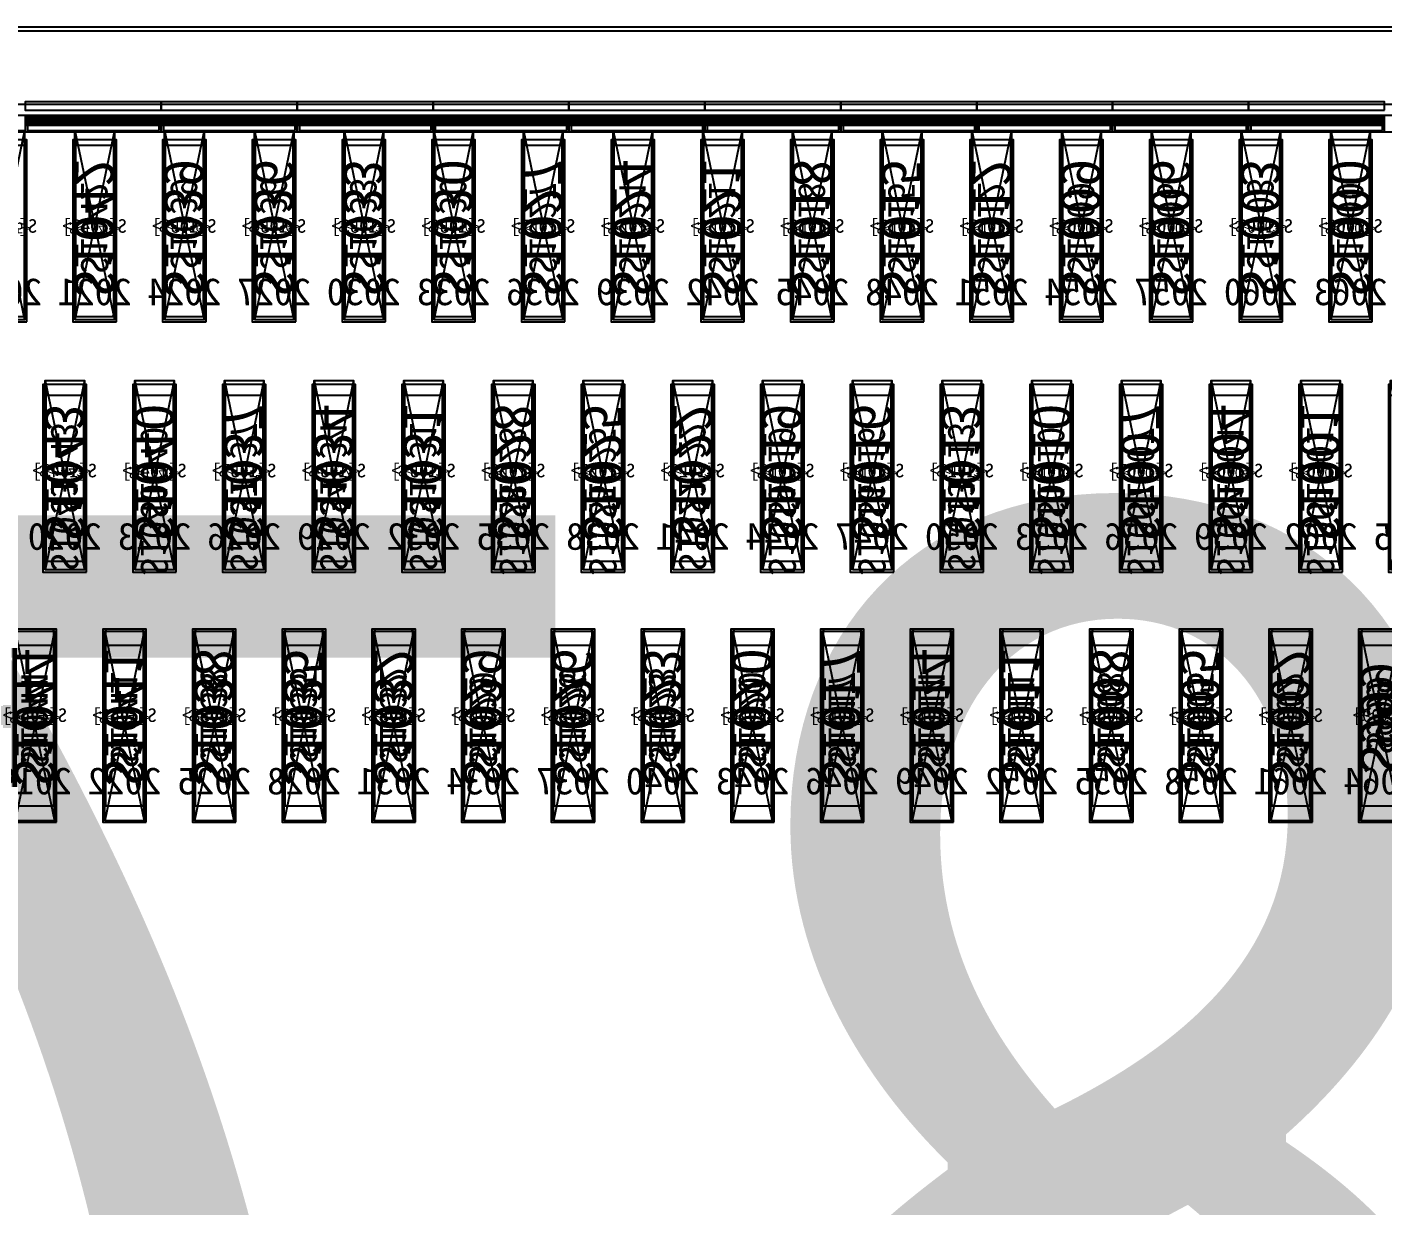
# Model space of a CAD drawing. Header units: millimetres. Extents: x 427 to 2444, y 137 to 817.
# Drawn here: x 1137.4975 to 1137.9962, y 301.2176 to 301.6514 of the extents above; entities that cross this region are included whole.
import ezdxf
from ezdxf.enums import TextEntityAlignment as Align

# ---------------------------------------------------------------- set-up
doc = ezdxf.new("R2010")
doc.units = ezdxf.units.MM
for name, color, linetype in [('L0', 211, 'Continuous'), ('L102', 91, 'Continuous'), ('L114', 213, 'Continuous'), ('L240', 60, 'Continuous'), ('L241', 200, 'Continuous'), ('L242', 51, 'Continuous'), ('L245', 53, 'Continuous'), ('L246', 93, 'Continuous'), ('L247', 13, 'Continuous'), ('L248', 171, 'Continuous'), ('L59', 140, 'Continuous'), ('L63', 4, 'Continuous'), ('L98', 150, 'Continuous')]:
    doc.layers.add(name, color=color, linetype=linetype)
doc.styles.add('txt', font='simhei.ttf')

# ---------------------------------------------------------------- blocks, each defined once
blk = doc.blocks.new('HX8394_F_PAD')
at = {"layer": 'L0'}
blk.add_lwpolyline([(-13.86, -0.4025), (-13.86, 0.4025), (13.86, 0.4025), (13.86, -0.4025), (-13.86, -0.4025)], close=True, dxfattribs=at)
at = {"layer": 'L241'}
blk.add_lwpolyline([(-13.9, -0.435), (-13.9, 0.435), (13.9, 0.435), (13.9, -0.435), (-13.9, -0.435)], close=True, dxfattribs=at)
at = {"layer": 'L242'}
for points in [[(-2.344, 0.3285), (-2.3455, 0.33), (-2.3455, 0.392), (-2.344, 0.3935), (-2.331, 0.3935), (-2.3295, 0.392), (-2.3295, 0.33), (-2.331, 0.3285), (-2.344, 0.3285)], [(-2.311, 0.3285), (-2.3125, 0.33), (-2.3125, 0.392), (-2.311, 0.3935), (-2.298, 0.3935), (-2.2965, 0.392), (-2.2965, 0.33), (-2.298, 0.3285), (-2.311, 0.3285)], [(-2.278, 0.3285), (-2.2795, 0.33), (-2.2795, 0.392), (-2.278, 0.3935), (-2.265, 0.3935), (-2.2635, 0.392), (-2.2635, 0.33), (-2.265, 0.3285), (-2.278, 0.3285)], [(-2.245, 0.3285), (-2.2465, 0.33), (-2.2465, 0.392), (-2.245, 0.3935), (-2.232, 0.3935), (-2.2305, 0.392), (-2.2305, 0.33), (-2.232, 0.3285), (-2.245, 0.3285)], [(-2.212, 0.3285), (-2.2135, 0.33), (-2.2135, 0.392), (-2.212, 0.3935), (-2.199, 0.3935), (-2.1975, 0.392), (-2.1975, 0.33), (-2.199, 0.3285), (-2.212, 0.3285)], [(-2.179, 0.3285), (-2.1805, 0.33), (-2.1805, 0.392), (-2.179, 0.3935), (-2.166, 0.3935), (-2.1645, 0.392), (-2.1645, 0.33), (-2.166, 0.3285), (-2.179, 0.3285)], [(-2.146, 0.3285), (-2.1475, 0.33), (-2.1475, 0.392), (-2.146, 0.3935), (-2.133, 0.3935), (-2.1315, 0.392), (-2.1315, 0.33), (-2.133, 0.3285), (-2.146, 0.3285)], [(-2.113, 0.3285), (-2.1145, 0.33), (-2.1145, 0.392), (-2.113, 0.3935), (-2.1, 0.3935), (-2.0985, 0.392), (-2.0985, 0.33), (-2.1, 0.3285), (-2.113, 0.3285)], [(-2.08, 0.3285), (-2.0815, 0.33), (-2.0815, 0.392), (-2.08, 0.3935), (-2.067, 0.3935), (-2.0655, 0.392), (-2.0655, 0.33), (-2.067, 0.3285), (-2.08, 0.3285)], [(-2.047, 0.3285), (-2.0485, 0.33), (-2.0485, 0.392), (-2.047, 0.3935), (-2.034, 0.3935), (-2.0325, 0.392), (-2.0325, 0.33), (-2.034, 0.3285), (-2.047, 0.3285)], [(-2.014, 0.3285), (-2.0155, 0.33), (-2.0155, 0.392), (-2.014, 0.3935), (-2.001, 0.3935), (-1.9995, 0.392), (-1.9995, 0.33), (-2.001, 0.3285), (-2.014, 0.3285)], [(-1.981, 0.3285), (-1.9825, 0.33), (-1.9825, 0.392), (-1.981, 0.3935), (-1.968, 0.3935), (-1.9665, 0.392), (-1.9665, 0.33), (-1.968, 0.3285), (-1.981, 0.3285)], [(-1.948, 0.3285), (-1.9495, 0.33), (-1.9495, 0.392), (-1.948, 0.3935), (-1.935, 0.3935), (-1.9335, 0.392), (-1.9335, 0.33), (-1.935, 0.3285), (-1.948, 0.3285)], [(-1.915, 0.3285), (-1.9165, 0.33), (-1.9165, 0.392), (-1.915, 0.3935), (-1.902, 0.3935), (-1.9005, 0.392), (-1.9005, 0.33), (-1.902, 0.3285), (-1.915, 0.3285)], [(-1.882, 0.3285), (-1.8835, 0.33), (-1.8835, 0.392), (-1.882, 0.3935), (-1.869, 0.3935), (-1.8675, 0.392), (-1.8675, 0.33), (-1.869, 0.3285), (-1.882, 0.3285)], [(-2.333, 0.2385), (-2.3345, 0.24), (-2.3345, 0.302), (-2.333, 0.3035), (-2.32, 0.3035), (-2.3185, 0.302), (-2.3185, 0.24), (-2.32, 0.2385), (-2.333, 0.2385)], [(-2.3, 0.2385), (-2.3015, 0.24), (-2.3015, 0.302), (-2.3, 0.3035), (-2.287, 0.3035), (-2.2855, 0.302), (-2.2855, 0.24), (-2.287, 0.2385), (-2.3, 0.2385)], [(-2.267, 0.2385), (-2.2685, 0.24), (-2.2685, 0.302), (-2.267, 0.3035), (-2.254, 0.3035), (-2.2525, 0.302), (-2.2525, 0.24), (-2.254, 0.2385), (-2.267, 0.2385)], [(-2.234, 0.2385), (-2.2355, 0.24), (-2.2355, 0.302), (-2.234, 0.3035), (-2.221, 0.3035), (-2.2195, 0.302), (-2.2195, 0.24), (-2.221, 0.2385), (-2.234, 0.2385)], [(-2.201, 0.2385), (-2.2025, 0.24), (-2.2025, 0.302), (-2.201, 0.3035), (-2.188, 0.3035), (-2.1865, 0.302), (-2.1865, 0.24), (-2.188, 0.2385), (-2.201, 0.2385)], [(-2.168, 0.2385), (-2.1695, 0.24), (-2.1695, 0.302), (-2.168, 0.3035), (-2.155, 0.3035), (-2.1535, 0.302), (-2.1535, 0.24), (-2.155, 0.2385), (-2.168, 0.2385)], [(-2.135, 0.2385), (-2.1365, 0.24), (-2.1365, 0.302), (-2.135, 0.3035), (-2.122, 0.3035), (-2.1205, 0.302), (-2.1205, 0.24), (-2.122, 0.2385), (-2.135, 0.2385)], [(-2.102, 0.2385), (-2.1035, 0.24), (-2.1035, 0.302), (-2.102, 0.3035), (-2.089, 0.3035), (-2.0875, 0.302), (-2.0875, 0.24), (-2.089, 0.2385), (-2.102, 0.2385)], [(-2.069, 0.2385), (-2.0705, 0.24), (-2.0705, 0.302), (-2.069, 0.3035), (-2.056, 0.3035), (-2.0545, 0.302), (-2.0545, 0.24), (-2.056, 0.2385), (-2.069, 0.2385)], [(-2.036, 0.2385), (-2.0375, 0.24), (-2.0375, 0.302), (-2.036, 0.3035), (-2.023, 0.3035), (-2.0215, 0.302), (-2.0215, 0.24), (-2.023, 0.2385), (-2.036, 0.2385)], [(-2.003, 0.2385), (-2.0045, 0.24), (-2.0045, 0.302), (-2.003, 0.3035), (-1.99, 0.3035), (-1.9885, 0.302), (-1.9885, 0.24), (-1.99, 0.2385), (-2.003, 0.2385)], [(-1.97, 0.2385), (-1.9715, 0.24), (-1.9715, 0.302), (-1.97, 0.3035), (-1.957, 0.3035), (-1.9555, 0.302), (-1.9555, 0.24), (-1.957, 0.2385), (-1.97, 0.2385)], [(-1.937, 0.2385), (-1.9385, 0.24), (-1.9385, 0.302), (-1.937, 0.3035), (-1.924, 0.3035), (-1.9225, 0.302), (-1.9225, 0.24), (-1.924, 0.2385), (-1.937, 0.2385)], [(-1.904, 0.2385), (-1.9055, 0.24), (-1.9055, 0.302), (-1.904, 0.3035), (-1.891, 0.3035), (-1.8895, 0.302), (-1.8895, 0.24), (-1.891, 0.2385), (-1.904, 0.2385)], [(-1.871, 0.2385), (-1.8725, 0.24), (-1.8725, 0.302), (-1.871, 0.3035), (-1.858, 0.3035), (-1.8565, 0.302), (-1.8565, 0.24), (-1.858, 0.2385), (-1.871, 0.2385)], [(-2.355, 0.1485), (-2.3565, 0.15), (-2.3565, 0.212), (-2.355, 0.2135), (-2.342, 0.2135), (-2.3405, 0.212), (-2.3405, 0.15), (-2.342, 0.1485), (-2.355, 0.1485)], [(-2.322, 0.1485), (-2.3235, 0.15), (-2.3235, 0.212), (-2.322, 0.2135), (-2.309, 0.2135), (-2.3075, 0.212), (-2.3075, 0.15), (-2.309, 0.1485), (-2.322, 0.1485)], [(-2.289, 0.1485), (-2.2905, 0.15), (-2.2905, 0.212), (-2.289, 0.2135), (-2.276, 0.2135), (-2.2745, 0.212), (-2.2745, 0.15), (-2.276, 0.1485), (-2.289, 0.1485)], [(-2.256, 0.1485), (-2.2575, 0.15), (-2.2575, 0.212), (-2.256, 0.2135), (-2.243, 0.2135), (-2.2415, 0.212), (-2.2415, 0.15), (-2.243, 0.1485), (-2.256, 0.1485)], [(-2.223, 0.1485), (-2.2245, 0.15), (-2.2245, 0.212), (-2.223, 0.2135), (-2.21, 0.2135), (-2.2085, 0.212), (-2.2085, 0.15), (-2.21, 0.1485), (-2.223, 0.1485)], [(-2.19, 0.1485), (-2.1915, 0.15), (-2.1915, 0.212), (-2.19, 0.2135), (-2.177, 0.2135), (-2.1755, 0.212), (-2.1755, 0.15), (-2.177, 0.1485), (-2.19, 0.1485)], [(-2.157, 0.1485), (-2.1585, 0.15), (-2.1585, 0.212), (-2.157, 0.2135), (-2.144, 0.2135), (-2.1425, 0.212), (-2.1425, 0.15), (-2.144, 0.1485), (-2.157, 0.1485)], [(-2.124, 0.1485), (-2.1255, 0.15), (-2.1255, 0.212), (-2.124, 0.2135), (-2.111, 0.2135), (-2.1095, 0.212), (-2.1095, 0.15), (-2.111, 0.1485), (-2.124, 0.1485)], [(-2.091, 0.1485), (-2.0925, 0.15), (-2.0925, 0.212), (-2.091, 0.2135), (-2.078, 0.2135), (-2.0765, 0.212), (-2.0765, 0.15), (-2.078, 0.1485), (-2.091, 0.1485)], [(-2.058, 0.1485), (-2.0595, 0.15), (-2.0595, 0.212), (-2.058, 0.2135), (-2.045, 0.2135), (-2.0435, 0.212), (-2.0435, 0.15), (-2.045, 0.1485), (-2.058, 0.1485)], [(-2.025, 0.1485), (-2.0265, 0.15), (-2.0265, 0.212), (-2.025, 0.2135), (-2.012, 0.2135), (-2.0105, 0.212), (-2.0105, 0.15), (-2.012, 0.1485), (-2.025, 0.1485)], [(-1.992, 0.1485), (-1.9935, 0.15), (-1.9935, 0.212), (-1.992, 0.2135), (-1.979, 0.2135), (-1.9775, 0.212), (-1.9775, 0.15), (-1.979, 0.1485), (-1.992, 0.1485)], [(-1.959, 0.1485), (-1.9605, 0.15), (-1.9605, 0.212), (-1.959, 0.2135), (-1.946, 0.2135), (-1.9445, 0.212), (-1.9445, 0.15), (-1.946, 0.1485), (-1.959, 0.1485)], [(-1.926, 0.1485), (-1.9275, 0.15), (-1.9275, 0.212), (-1.926, 0.2135), (-1.913, 0.2135), (-1.9115, 0.212), (-1.9115, 0.15), (-1.913, 0.1485), (-1.926, 0.1485)], [(-1.893, 0.1485), (-1.8945, 0.15), (-1.8945, 0.212), (-1.893, 0.2135), (-1.88, 0.2135), (-1.8785, 0.212), (-1.8785, 0.15), (-1.88, 0.1485), (-1.893, 0.1485)], [(-1.86, 0.1485), (-1.8615, 0.15), (-1.8615, 0.212), (-1.86, 0.2135), (-1.847, 0.2135), (-1.8455, 0.212), (-1.8455, 0.15), (-1.847, 0.1485), (-1.86, 0.1485)]]:
    blk.add_lwpolyline(points, close=True, dxfattribs=at)
at = {"layer": 'L247', "style": 'txt'}
for s, p in [('S1000', (-2.3375, 0.361)), ('S1003', (-2.3045, 0.362666)), ('S1006', (-2.2715, 0.361)), ('S1009', (-2.2385, 0.361)), ('S1012', (-2.2055, 0.361)), ('S1015', (-2.1725, 0.361)), ('S1018', (-2.1395, 0.361)), ('S1021', (-2.1065, 0.361)), ('S1024', (-2.0735, 0.361)), ('S1027', (-2.0405, 0.361)), ('S1030', (-2.0075, 0.362666)), ('S1033', (-1.9745, 0.362666)), ('S1036', (-1.9415, 0.362666)), ('S1039', (-1.9085, 0.362666)), ('S1042', (-1.8755, 0.361)), ('S1001', (-2.3265, 0.271)), ('S1004', (-2.2935, 0.271)), ('S1007', (-2.2605, 0.271)), ('S1010', (-2.2275, 0.271)), ('S1013', (-2.1945, 0.272666)), ('S1016', (-2.1615, 0.271)), ('S1019', (-2.1285, 0.271)), ('S1022', (-2.0955, 0.272666)), ('S1025', (-2.0625, 0.271)), ('S1028', (-2.0295, 0.271)), ('S1031', (-1.9965, 0.272666)), ('S1034', (-1.9635, 0.272666)), ('S1037', (-1.9305, 0.272666)), ('S1040', (-1.8975, 0.271)), ('S1043', (-1.8645, 0.272666)), ('S999', (-2.3485, 0.182666)), ('S1002', (-2.3155, 0.181)), ('S1005', (-2.2825, 0.181)), ('S1008', (-2.2495, 0.181)), ('S1011', (-2.2165, 0.181)), ('S1014', (-2.1835, 0.181)), ('S1017', (-2.1505, 0.181)), ('S1020', (-2.1175, 0.181)), ('S1023', (-2.0845, 0.182666)), ('S1026', (-2.0515, 0.182666)), ('S1029', (-2.0185, 0.181)), ('S1032', (-1.9855, 0.182666)), ('S1035', (-1.9525, 0.182666)), ('S1038', (-1.9195, 0.182666)), ('S1041', (-1.8865, 0.181)), ('S1044', (-1.8535, 0.181))]:
    blk.add_text(s, height=0.01, rotation=90, dxfattribs=at).set_placement(p, align=Align.MIDDLE_CENTER)
at = {"layer": 'L248', "style": 'txt'}
blk.add_text('27800x870(include SR&SL)', height=0.5, dxfattribs=at).set_placement((-0.381772, 0.019694), align=Align.MIDDLE_CENTER)
blk = doc.blocks.new('NTBUMP_65X16')
at = {"layer": 'L242'}
blk.add_lwpolyline([(-0.008, -0.0325), (-0.008, 0.0325), (0.008, 0.0325), (0.008, -0.0325), (-0.008, -0.0325)], close=True, dxfattribs=at)
blk = doc.blocks.new('ILI9881C_AA_NTBUMP_PM_875UM')
at = {"layer": 'L241'}
blk.add_lwpolyline([(-13.92, -0.4375), (-13.92, 0.4375), (13.92, 0.4375), (13.92, -0.4375), (-13.92, -0.4375)], close=True, dxfattribs=at)
at = {"rotation": 180}
for p in [(-2.3375, 0.365), (-2.3045, 0.365), (-2.2715, 0.365), (-2.2385, 0.365), (-2.2055, 0.365), (-2.1725, 0.365), (-2.1395, 0.365), (-2.1065, 0.365), (-2.0735, 0.365), (-2.0405, 0.365), (-2.0075, 0.365), (-1.9745, 0.365), (-1.9415, 0.365), (-1.9085, 0.365), (-1.8755, 0.365), (-2.3265, 0.275), (-2.2935, 0.275), (-2.2605, 0.275), (-2.2275, 0.275), (-2.1945, 0.275), (-2.1615, 0.275), (-2.1285, 0.275), (-2.0955, 0.275), (-2.0625, 0.275), (-2.0295, 0.275), (-1.9965, 0.275), (-1.9635, 0.275), (-1.9305, 0.275), (-1.8975, 0.275), (-1.8645, 0.275), (-2.3485, 0.185), (-2.3155, 0.185), (-2.2825, 0.185), (-2.2495, 0.185), (-2.2165, 0.185), (-2.1835, 0.185), (-2.1505, 0.185), (-2.1175, 0.185), (-2.0845, 0.185), (-2.0515, 0.185), (-2.0185, 0.185), (-1.9855, 0.185), (-1.9525, 0.185), (-1.9195, 0.185), (-1.8865, 0.185), (-1.8535, 0.185)]:
    blk.add_blockref('NTBUMP_65X16', p, dxfattribs=at)
at = {"layer": 'L246', "style": 'txt'}
for s, p in [('S1000', (-2.3375, 0.365)), ('S1003', (-2.3045, 0.365)), ('S1006', (-2.2715, 0.365)), ('S1009', (-2.2385, 0.365)), ('S1012', (-2.2055, 0.365)), ('S1015', (-2.1725, 0.365)), ('S1018', (-2.1395, 0.365)), ('S1021', (-2.1065, 0.365)), ('S1024', (-2.0735, 0.365)), ('S1027', (-2.0405, 0.365)), ('S1030', (-2.0075, 0.365)), ('S1033', (-1.9745, 0.365)), ('S1036', (-1.9415, 0.365)), ('S1039', (-1.9085, 0.365)), ('S1042', (-1.8755, 0.365)), ('S1001', (-2.3265, 0.275)), ('S1004', (-2.2935, 0.275)), ('S1007', (-2.2605, 0.275)), ('S1010', (-2.2275, 0.275)), ('S1016', (-2.1615, 0.275)), ('S1019', (-2.1285, 0.275)), ('S1022', (-2.0955, 0.275)), ('S1025', (-2.0625, 0.275)), ('S1028', (-2.0295, 0.275)), ('S1031', (-1.9965, 0.275)), ('S1034', (-1.9635, 0.275)), ('S1037', (-1.9305, 0.275)), ('S1040', (-1.8975, 0.275)), ('S1013', (-2.1945, 0.275)), ('S1043', (-1.8645, 0.275)), ('S1002', (-2.3155, 0.185)), ('S1008', (-2.2495, 0.185)), ('S1011', (-2.2165, 0.185)), ('S1014', (-2.1835, 0.185)), ('S1032', (-1.9855, 0.185)), ('S1038', (-1.9195, 0.185)), ('S1041', (-1.8865, 0.185)), ('S1044', (-1.8535, 0.185)), ('S1005', (-2.2825, 0.185)), ('S1017', (-2.1505, 0.185)), ('S1020', (-2.1175, 0.185)), ('S1023', (-2.0845, 0.185)), ('S1026', (-2.0515, 0.185)), ('S1029', (-2.0185, 0.185)), ('S1035', (-1.9525, 0.185)), ('S999', (-2.3485, 0.185))]:
    blk.add_text(s, height=0.015, rotation=90, dxfattribs=at).set_placement(p, align=Align.MIDDLE_CENTER)
for s, p in [('2063', (-2.3375, 0.341666)), ('2060', (-2.3045, 0.341666)), ('2057', (-2.2715, 0.341666)), ('2054', (-2.2385, 0.341666)), ('2051', (-2.2055, 0.341666)), ('2048', (-2.1725, 0.341666)), ('2045', (-2.1395, 0.341666)), ('2042', (-2.1065, 0.341666)), ('2039', (-2.0735, 0.341666)), ('2036', (-2.0405, 0.341666)), ('2033', (-2.0075, 0.341666)), ('2030', (-1.9745, 0.341666)), ('2027', (-1.9415, 0.341666)), ('2024', (-1.9085, 0.341666)), ('2021', (-1.8755, 0.341666)), ('2018', (-1.8425, 0.341666)), ('2065', (-2.3595, 0.251666)), ('2062', (-2.3265, 0.251666)), ('2059', (-2.2935, 0.251666)), ('2056', (-2.2605, 0.251666)), ('2053', (-2.2275, 0.251666)), ('2050', (-2.1945, 0.251666)), ('2047', (-2.1615, 0.251666)), ('2044', (-2.1285, 0.251666)), ('2041', (-2.0955, 0.251666)), ('2038', (-2.0625, 0.251666)), ('2035', (-2.0295, 0.251666)), ('2032', (-1.9965, 0.251666)), ('2029', (-1.9635, 0.251666)), ('2026', (-1.9305, 0.251666)), ('2023', (-1.8975, 0.251666)), ('2020', (-1.8645, 0.251666)), ('2064', (-2.3485, 0.161666)), ('2061', (-2.3155, 0.161666)), ('2058', (-2.2825, 0.161666)), ('2055', (-2.2495, 0.161666)), ('2052', (-2.2165, 0.161666)), ('2049', (-2.1835, 0.161666)), ('2046', (-2.1505, 0.161666)), ('2043', (-2.1175, 0.161666)), ('2040', (-2.0845, 0.161666)), ('2037', (-2.0515, 0.161666)), ('2034', (-2.0185, 0.161666)), ('2031', (-1.9855, 0.161666)), ('2028', (-1.9525, 0.161666)), ('2025', (-1.9195, 0.161666)), ('2022', (-1.8865, 0.161666)), ('2019', (-1.8535, 0.161666))]:
    blk.add_text(s, height=0.01, dxfattribs=at).set_placement(p, align=Align.MIDDLE_CENTER)
blk = doc.blocks.new('OUT_3BUMP')
at = {"layer": 'L242'}
for points in [[(0, 0.206), (0, 0.271), (0.016, 0.271), (0.016, 0.206), (0, 0.206)], [(0.011, 0.116), (0.011, 0.181), (0.027, 0.181), (0.027, 0.116), (0.011, 0.116)], [(0.022, 0.026), (0.022, 0.091), (0.038, 0.091), (0.038, 0.026), (0.022, 0.026)]]:
    blk.add_lwpolyline(points, close=True, dxfattribs=at)
blk = doc.blocks.new('JD9365Z_PAD_20170829_Y880')
at = {"layer": 'L241'}
blk.add_lwpolyline([(-13.95, -0.41), (-13.95, 0.41), (13.95, 0.41), (13.95, -0.41), (-13.95, -0.41)], close=True, dxfattribs=at)
at = {"row_count": 1, "column_count": 372, "row_spacing": 0.245, "column_spacing": 0.033}
blk.add_blockref('OUT_3BUMP', (-13.6645, 0.13), dxfattribs=at)
at = {"layer": 'L240', "style": 'txt'}
for s, p in [('S[1000]', (-2.3375, 0.369333)), ('S[1003]', (-2.3045, 0.369333)), ('S[1006]', (-2.2715, 0.369333)), ('S[1009]', (-2.2385, 0.369333)), ('S[1012]', (-2.2055, 0.369333)), ('S[1015]', (-2.1725, 0.369333)), ('S[1018]', (-2.1395, 0.369333)), ('S[1021]', (-2.1065, 0.369333)), ('S[1024]', (-2.0735, 0.369333)), ('S[1027]', (-2.0405, 0.369333)), ('S[1030]', (-2.0075, 0.369333)), ('S[1033]', (-1.9745, 0.369333)), ('S[1036]', (-1.9415, 0.369333)), ('S[1039]', (-1.9085, 0.369333)), ('S[1042]', (-1.8755, 0.369333)), ('S[1045]', (-1.8425, 0.369333)), ('S[1001]', (-2.3265, 0.279333)), ('S[1004]', (-2.2935, 0.279333)), ('S[1007]', (-2.2605, 0.279333)), ('S[1010]', (-2.2275, 0.279333)), ('S[1013]', (-2.1945, 0.279333)), ('S[1016]', (-2.1615, 0.279333)), ('S[1019]', (-2.1285, 0.279333)), ('S[1022]', (-2.0955, 0.279333)), ('S[1025]', (-2.0625, 0.279333)), ('S[1028]', (-2.0295, 0.279333)), ('S[1031]', (-1.9965, 0.279333)), ('S[1034]', (-1.9635, 0.279333)), ('S[1037]', (-1.9305, 0.279333)), ('S[1040]', (-1.8975, 0.279333)), ('S[1043]', (-1.8645, 0.279333)), ('S[999]', (-2.3485, 0.189333)), ('S[1002]', (-2.3155, 0.189333)), ('S[1005]', (-2.2825, 0.189333)), ('S[1008]', (-2.2495, 0.189333)), ('S[1011]', (-2.2165, 0.189333)), ('S[1014]', (-2.1835, 0.189333)), ('S[1017]', (-2.1505, 0.189333)), ('S[1020]', (-2.1175, 0.189333)), ('S[1023]', (-2.0845, 0.189333)), ('S[1026]', (-2.0515, 0.189333)), ('S[1029]', (-2.0185, 0.189333)), ('S[1032]', (-1.9855, 0.189333)), ('S[1035]', (-1.9525, 0.189333)), ('S[1038]', (-1.9195, 0.189333)), ('S[1041]', (-1.8865, 0.189333)), ('S[1044]', (-1.8535, 0.189333))]:
    blk.add_text(s, height=0.005, dxfattribs=at).set_placement(p, align=Align.MIDDLE_CENTER)
blk = doc.blocks.new('NV3052C3P_BUMP_ORI_20190911')
at = {"layer": 'L241'}
blk.add_lwpolyline([(-13.8, -0.398), (-13.8, 0.398), (13.8, 0.398), (13.8, -0.398), (-13.8, -0.398)], close=True, dxfattribs=at)
at = {"layer": 'L242'}
for points in [[(-2.3455, 0.32), (-2.3455, 0.385), (-2.3295, 0.385), (-2.3295, 0.32), (-2.3455, 0.32)], [(-2.3125, 0.32), (-2.3125, 0.385), (-2.2965, 0.385), (-2.2965, 0.32), (-2.3125, 0.32)], [(-2.2795, 0.32), (-2.2795, 0.385), (-2.2635, 0.385), (-2.2635, 0.32), (-2.2795, 0.32)], [(-2.2465, 0.32), (-2.2465, 0.385), (-2.2305, 0.385), (-2.2305, 0.32), (-2.2465, 0.32)], [(-2.2135, 0.32), (-2.2135, 0.385), (-2.1975, 0.385), (-2.1975, 0.32), (-2.2135, 0.32)], [(-2.1805, 0.32), (-2.1805, 0.385), (-2.1645, 0.385), (-2.1645, 0.32), (-2.1805, 0.32)], [(-2.1475, 0.32), (-2.1475, 0.385), (-2.1315, 0.385), (-2.1315, 0.32), (-2.1475, 0.32)], [(-2.1145, 0.32), (-2.1145, 0.385), (-2.0985, 0.385), (-2.0985, 0.32), (-2.1145, 0.32)], [(-2.0815, 0.32), (-2.0815, 0.385), (-2.0655, 0.385), (-2.0655, 0.32), (-2.0815, 0.32)], [(-2.0485, 0.32), (-2.0485, 0.385), (-2.0325, 0.385), (-2.0325, 0.32), (-2.0485, 0.32)], [(-2.0155, 0.32), (-2.0155, 0.385), (-1.9995, 0.385), (-1.9995, 0.32), (-2.0155, 0.32)], [(-1.9825, 0.32), (-1.9825, 0.385), (-1.9665, 0.385), (-1.9665, 0.32), (-1.9825, 0.32)], [(-1.9495, 0.32), (-1.9495, 0.385), (-1.9335, 0.385), (-1.9335, 0.32), (-1.9495, 0.32)], [(-1.9165, 0.32), (-1.9165, 0.385), (-1.9005, 0.385), (-1.9005, 0.32), (-1.9165, 0.32)], [(-1.8835, 0.32), (-1.8835, 0.385), (-1.8675, 0.385), (-1.8675, 0.32), (-1.8835, 0.32)], [(-2.3345, 0.23), (-2.3345, 0.295), (-2.3185, 0.295), (-2.3185, 0.23), (-2.3345, 0.23)], [(-2.3015, 0.23), (-2.3015, 0.295), (-2.2855, 0.295), (-2.2855, 0.23), (-2.3015, 0.23)], [(-2.2685, 0.23), (-2.2685, 0.295), (-2.2525, 0.295), (-2.2525, 0.23), (-2.2685, 0.23)], [(-2.2355, 0.23), (-2.2355, 0.295), (-2.2195, 0.295), (-2.2195, 0.23), (-2.2355, 0.23)], [(-2.2025, 0.23), (-2.2025, 0.295), (-2.1865, 0.295), (-2.1865, 0.23), (-2.2025, 0.23)], [(-2.1695, 0.23), (-2.1695, 0.295), (-2.1535, 0.295), (-2.1535, 0.23), (-2.1695, 0.23)], [(-2.1365, 0.23), (-2.1365, 0.295), (-2.1205, 0.295), (-2.1205, 0.23), (-2.1365, 0.23)], [(-2.1035, 0.23), (-2.1035, 0.295), (-2.0875, 0.295), (-2.0875, 0.23), (-2.1035, 0.23)], [(-2.0705, 0.23), (-2.0705, 0.295), (-2.0545, 0.295), (-2.0545, 0.23), (-2.0705, 0.23)], [(-2.0375, 0.23), (-2.0375, 0.295), (-2.0215, 0.295), (-2.0215, 0.23), (-2.0375, 0.23)], [(-2.0045, 0.23), (-2.0045, 0.295), (-1.9885, 0.295), (-1.9885, 0.23), (-2.0045, 0.23)], [(-1.9715, 0.23), (-1.9715, 0.295), (-1.9555, 0.295), (-1.9555, 0.23), (-1.9715, 0.23)], [(-1.9385, 0.23), (-1.9385, 0.295), (-1.9225, 0.295), (-1.9225, 0.23), (-1.9385, 0.23)], [(-1.9055, 0.23), (-1.9055, 0.295), (-1.8895, 0.295), (-1.8895, 0.23), (-1.9055, 0.23)], [(-1.8725, 0.23), (-1.8725, 0.295), (-1.8565, 0.295), (-1.8565, 0.23), (-1.8725, 0.23)], [(-2.3565, 0.14), (-2.3565, 0.205), (-2.3405, 0.205), (-2.3405, 0.14), (-2.3565, 0.14)], [(-2.3235, 0.14), (-2.3235, 0.205), (-2.3075, 0.205), (-2.3075, 0.14), (-2.3235, 0.14)], [(-2.2905, 0.14), (-2.2905, 0.205), (-2.2745, 0.205), (-2.2745, 0.14), (-2.2905, 0.14)], [(-2.2575, 0.14), (-2.2575, 0.205), (-2.2415, 0.205), (-2.2415, 0.14), (-2.2575, 0.14)], [(-2.2245, 0.14), (-2.2245, 0.205), (-2.2085, 0.205), (-2.2085, 0.14), (-2.2245, 0.14)], [(-2.1915, 0.14), (-2.1915, 0.205), (-2.1755, 0.205), (-2.1755, 0.14), (-2.1915, 0.14)], [(-2.1585, 0.14), (-2.1585, 0.205), (-2.1425, 0.205), (-2.1425, 0.14), (-2.1585, 0.14)], [(-2.1255, 0.14), (-2.1255, 0.205), (-2.1095, 0.205), (-2.1095, 0.14), (-2.1255, 0.14)], [(-2.0925, 0.14), (-2.0925, 0.205), (-2.0765, 0.205), (-2.0765, 0.14), (-2.0925, 0.14)], [(-2.0595, 0.14), (-2.0595, 0.205), (-2.0435, 0.205), (-2.0435, 0.14), (-2.0595, 0.14)], [(-2.0265, 0.14), (-2.0265, 0.205), (-2.0105, 0.205), (-2.0105, 0.14), (-2.0265, 0.14)], [(-1.9935, 0.14), (-1.9935, 0.205), (-1.9775, 0.205), (-1.9775, 0.14), (-1.9935, 0.14)], [(-1.9605, 0.14), (-1.9605, 0.205), (-1.9445, 0.205), (-1.9445, 0.14), (-1.9605, 0.14)], [(-1.9275, 0.14), (-1.9275, 0.205), (-1.9115, 0.205), (-1.9115, 0.14), (-1.9275, 0.14)], [(-1.8945, 0.14), (-1.8945, 0.205), (-1.8785, 0.205), (-1.8785, 0.14), (-1.8945, 0.14)], [(-1.8615, 0.14), (-1.8615, 0.205), (-1.8455, 0.205), (-1.8455, 0.14), (-1.8615, 0.14)]]:
    blk.add_lwpolyline(points, close=True, dxfattribs=at)
at = {"layer": 'L245', "style": 'txt'}
for s, p in [('S<1000>', (-2.337527, 0.353333)), ('S<1003>', (-2.304527, 0.353333)), ('S<1006>', (-2.271527, 0.353333)), ('S<1009>', (-2.238527, 0.353333)), ('S<1012>', (-2.205527, 0.353333)), ('S<1015>', (-2.172527, 0.353333)), ('S<1018>', (-2.139527, 0.353333)), ('S<1021>', (-2.106527, 0.353333)), ('S<1024>', (-2.073527, 0.353333)), ('S<1027>', (-2.040527, 0.353333)), ('S<1030>', (-2.007527, 0.353333)), ('S<1033>', (-1.974527, 0.353333)), ('S<1036>', (-1.941527, 0.353333)), ('S<1039>', (-1.908527, 0.353333)), ('S<1042>', (-1.875527, 0.353333)), ('S<1045>', (-1.842527, 0.353333)), ('S<1001>', (-2.326527, 0.263333)), ('S<1004>', (-2.293527, 0.263333)), ('S<1007>', (-2.260527, 0.263333)), ('S<1010>', (-2.227527, 0.263333)), ('S<1013>', (-2.194527, 0.263333)), ('S<1016>', (-2.161527, 0.263333)), ('S<1019>', (-2.128527, 0.263333)), ('S<1022>', (-2.095527, 0.263333)), ('S<1025>', (-2.062527, 0.263333)), ('S<1028>', (-2.029527, 0.263333)), ('S<1031>', (-1.996527, 0.263333)), ('S<1034>', (-1.963527, 0.263333)), ('S<1037>', (-1.930527, 0.263333)), ('S<1040>', (-1.897527, 0.263333)), ('S<1043>', (-1.864527, 0.263333)), ('S<999>', (-2.348527, 0.173333)), ('S<1002>', (-2.315527, 0.173333)), ('S<1005>', (-2.282527, 0.173333)), ('S<1008>', (-2.249527, 0.173333)), ('S<1011>', (-2.216527, 0.173333)), ('S<1014>', (-2.183527, 0.173333)), ('S<1017>', (-2.150527, 0.173333)), ('S<1020>', (-2.117527, 0.173333)), ('S<1023>', (-2.084527, 0.173333)), ('S<1026>', (-2.051527, 0.173333)), ('S<1029>', (-2.018527, 0.173333)), ('S<1032>', (-1.985527, 0.173333)), ('S<1035>', (-1.952527, 0.173333)), ('S<1038>', (-1.919527, 0.173333)), ('S<1041>', (-1.886527, 0.173333)), ('S<1044>', (-1.853527, 0.173333))]:
    blk.add_text(s, height=0.005, dxfattribs=at).set_placement(p, align=Align.MIDDLE_CENTER)
blk = doc.blocks.new('BUMP_14_65')
at = {"layer": 'L242'}
blk.add_lwpolyline([(-0.007, -0.022), (-0.007, 0.043), (0.007, 0.043), (0.007, -0.022), (-0.007, -0.022)], close=True, dxfattribs=at)
blk = doc.blocks.new('FL11283_A_OTHER')
at = {"layer": 'L102'}
blk.add_lwpolyline([(-13.86, 0), (-13.86, 0.41), (0, 0.41), (0, 0), (-13.86, 0)], close=True, dxfattribs=at)
at = {"layer": 'L241'}
blk.add_lwpolyline([(-13.86, -0.41), (-13.86, 0.41), (13.86, 0.41), (13.86, 0.404), (-13.854, 0.404), (-13.854, -0.404), (13.854, -0.404), (13.854, 0.404), (13.86, 0.404), (13.86, -0.41), (-13.86, -0.41)], close=True, dxfattribs=at)
at = {"layer": 'L59'}
blk.add_lwpolyline([(-13.86, -0.41), (-13.86, 0.41), (13.86, 0.41), (13.86, -0.41), (-13.86, -0.41)], close=True, dxfattribs=at)
for p in [(-2.3375, 0.358), (-2.3045, 0.358), (-2.2715, 0.358), (-2.2385, 0.358), (-2.2055, 0.358), (-2.1725, 0.358), (-2.1395, 0.358), (-2.1065, 0.358), (-2.0735, 0.358), (-2.0405, 0.358), (-2.0075, 0.358), (-1.9745, 0.358), (-1.9415, 0.358), (-1.9085, 0.358), (-1.8755, 0.358), (-2.3265, 0.268), (-2.2935, 0.268), (-2.2605, 0.268), (-2.2275, 0.268), (-2.1945, 0.268), (-2.1615, 0.268), (-2.1285, 0.268), (-2.0955, 0.268), (-2.0625, 0.268), (-2.0295, 0.268), (-1.9965, 0.268), (-1.9635, 0.268), (-1.9305, 0.268), (-1.8975, 0.268), (-1.8645, 0.268), (-2.3485, 0.178), (-2.3155, 0.178), (-2.2825, 0.178), (-2.2495, 0.178), (-2.2165, 0.178), (-2.1835, 0.178), (-2.1505, 0.178), (-2.1175, 0.178), (-2.0845, 0.178), (-2.0515, 0.178), (-2.0185, 0.178), (-1.9855, 0.178), (-1.9525, 0.178), (-1.9195, 0.178), (-1.8865, 0.178), (-1.8535, 0.178)]:
    blk.add_blockref('BUMP_14_65', p)
at = {"layer": 'L102', "style": 'txt'}
for s, p in [('S1000', (-2.3375, 0.3685)), ('S1003', (-2.3045, 0.370166)), ('S1006', (-2.2715, 0.3685)), ('S1009', (-2.2385, 0.3685)), ('S1012', (-2.2055, 0.3685)), ('S1015', (-2.1725, 0.3685)), ('S1018', (-2.1395, 0.3685)), ('S1021', (-2.1065, 0.3685)), ('S1024', (-2.0735, 0.3685)), ('S1027', (-2.0405, 0.3685)), ('S1030', (-2.0075, 0.370166)), ('S1033', (-1.9745, 0.370166)), ('S1036', (-1.9415, 0.370166)), ('S1039', (-1.9085, 0.370166)), ('S1042', (-1.8755, 0.3685)), ('S1013', (-2.1945, 0.259166)), ('S1022', (-2.0955, 0.259166)), ('S1031', (-1.9965, 0.259166)), ('S1034', (-1.9635, 0.259166)), ('S1037', (-1.9305, 0.259166)), ('S1043', (-1.8645, 0.259166)), ('S1001', (-2.3265, 0.2575)), ('S1004', (-2.2935, 0.2575)), ('S1007', (-2.2605, 0.2575)), ('S1010', (-2.2275, 0.2575)), ('S1016', (-2.1615, 0.2575)), ('S1019', (-2.1285, 0.2575)), ('S1025', (-2.0625, 0.2575)), ('S1028', (-2.0295, 0.2575)), ('S1040', (-1.8975, 0.2575)), ('S1032', (-1.9855, 0.188166)), ('S1038', (-1.9195, 0.188166)), ('S999', (-2.3485, 0.188166)), ('S1002', (-2.3155, 0.1865)), ('S1005', (-2.2825, 0.1865)), ('S1008', (-2.2495, 0.1865)), ('S1011', (-2.2165, 0.1865)), ('S1014', (-2.1835, 0.1865)), ('S1017', (-2.1505, 0.1865)), ('S1020', (-2.1175, 0.1865)), ('S1023', (-2.0845, 0.188166)), ('S1026', (-2.0515, 0.188166)), ('S1029', (-2.0185, 0.1865)), ('S1035', (-1.9525, 0.188166)), ('S1041', (-1.8865, 0.1865)), ('S1044', (-1.8535, 0.1865))]:
    blk.add_text(s, height=0.01, rotation=90, dxfattribs=at).set_placement(p, align=Align.MIDDLE_CENTER)
blk = doc.blocks.new('GC9702_LCDPAD_BUMP')
at = {"layer": 'L242'}
blk.add_lwpolyline([(-0.008, -0.0325), (-0.008, 0.0325), (0.008, 0.0325), (0.008, -0.0325), (-0.008, -0.0325)], close=True, dxfattribs=at)
blk = doc.blocks.new('GC9702_BUMP_NOCOMPENSATION')
at = {"layer": 'L114', "const_width": 0.004}
for points in [[(-2.35, 0.378), (-2.3, 0.378)], [(-2.35, 0.378), (-2.3, 0.378)], [(-2.35, 0.378), (-2.3, 0.378)], [(-2.35, 0.378), (-2.3, 0.378)], [(-2.3, 0.378), (-2.25, 0.378)], [(-2.3, 0.378), (-2.25, 0.378)], [(-2.3, 0.378), (-2.25, 0.378)], [(-2.3, 0.378), (-2.25, 0.378)], [(-2.25, 0.378), (-2.2, 0.378)], [(-2.25, 0.378), (-2.2, 0.378)], [(-2.25, 0.378), (-2.2, 0.378)], [(-2.25, 0.378), (-2.2, 0.378)], [(-2.2, 0.378), (-2.15, 0.378)], [(-2.2, 0.378), (-2.15, 0.378)], [(-2.2, 0.378), (-2.15, 0.378)], [(-2.2, 0.378), (-2.15, 0.378)], [(-2.15, 0.378), (-2.1, 0.378)], [(-2.15, 0.378), (-2.1, 0.378)], [(-2.15, 0.378), (-2.1, 0.378)], [(-2.15, 0.378), (-2.1, 0.378)], [(-2.1, 0.378), (-2.05, 0.378)], [(-2.1, 0.378), (-2.05, 0.378)], [(-2.1, 0.378), (-2.05, 0.378)], [(-2.1, 0.378), (-2.05, 0.378)], [(-2.05, 0.378), (-2, 0.378)], [(-2.05, 0.378), (-2, 0.378)], [(-2.05, 0.378), (-2, 0.378)], [(-2.05, 0.378), (-2, 0.378)], [(-2, 0.378), (-1.95, 0.378)], [(-2, 0.378), (-1.95, 0.378)], [(-2, 0.378), (-1.95, 0.378)], [(-2, 0.378), (-1.95, 0.378)], [(-1.95, 0.378), (-1.9, 0.378)], [(-1.95, 0.378), (-1.9, 0.378)], [(-1.95, 0.378), (-1.9, 0.378)], [(-1.95, 0.378), (-1.9, 0.378)], [(-1.9, 0.378), (-1.85, 0.378)], [(-1.9, 0.378), (-1.85, 0.378)], [(-1.9, 0.378), (-1.85, 0.378)], [(-1.9, 0.378), (-1.85, 0.378)]]:
    blk.add_lwpolyline(points, dxfattribs=at)
at = {"layer": 'L114'}
for points in [[(-2.35, 0.374), (-2.35, 0.38), (-2.3, 0.38), (-2.3, 0.374), (-2.35, 0.374)], [(-2.35, 0.374), (-2.35, 0.38), (-2.3, 0.38), (-2.3, 0.374), (-2.35, 0.374)], [(-2.3, 0.374), (-2.3, 0.38), (-2.25, 0.38), (-2.25, 0.374), (-2.3, 0.374)], [(-2.3, 0.374), (-2.3, 0.38), (-2.25, 0.38), (-2.25, 0.374), (-2.3, 0.374)], [(-2.25, 0.374), (-2.25, 0.38), (-2.2, 0.38), (-2.2, 0.374), (-2.25, 0.374)], [(-2.25, 0.374), (-2.25, 0.38), (-2.2, 0.38), (-2.2, 0.374), (-2.25, 0.374)], [(-2.2, 0.374), (-2.2, 0.38), (-2.15, 0.38), (-2.15, 0.374), (-2.2, 0.374)], [(-2.2, 0.374), (-2.2, 0.38), (-2.15, 0.38), (-2.15, 0.374), (-2.2, 0.374)], [(-2.15, 0.374), (-2.15, 0.38), (-2.1, 0.38), (-2.1, 0.374), (-2.15, 0.374)], [(-2.15, 0.374), (-2.15, 0.38), (-2.1, 0.38), (-2.1, 0.374), (-2.15, 0.374)], [(-2.1, 0.374), (-2.1, 0.38), (-2.05, 0.38), (-2.05, 0.374), (-2.1, 0.374)], [(-2.1, 0.374), (-2.1, 0.38), (-2.05, 0.38), (-2.05, 0.374), (-2.1, 0.374)], [(-2.05, 0.374), (-2.05, 0.38), (-2, 0.38), (-2, 0.374), (-2.05, 0.374)], [(-2.05, 0.374), (-2.05, 0.38), (-2, 0.38), (-2, 0.374), (-2.05, 0.374)], [(-2, 0.374), (-2, 0.38), (-1.95, 0.38), (-1.95, 0.374), (-2, 0.374)], [(-2, 0.374), (-2, 0.38), (-1.95, 0.38), (-1.95, 0.374), (-2, 0.374)], [(-1.95, 0.374), (-1.95, 0.38), (-1.9, 0.38), (-1.9, 0.374), (-1.95, 0.374)], [(-1.95, 0.374), (-1.95, 0.38), (-1.9, 0.38), (-1.9, 0.374), (-1.95, 0.374)], [(-1.9, 0.374), (-1.9, 0.38), (-1.85, 0.38), (-1.85, 0.374), (-1.9, 0.374)], [(-1.9, 0.374), (-1.9, 0.38), (-1.85, 0.38), (-1.85, 0.374), (-1.9, 0.374)], [(-2.34926, 0.37443), (-2.34926, 0.379), (-2.30082, 0.379), (-2.30082, 0.37443), (-2.34926, 0.37443)], [(-2.34926, 0.37443), (-2.34926, 0.379), (-2.30082, 0.379), (-2.30082, 0.37443), (-2.34926, 0.37443)], [(-2.29926, 0.37443), (-2.29926, 0.379), (-2.25082, 0.379), (-2.25082, 0.37443), (-2.29926, 0.37443)], [(-2.29926, 0.37443), (-2.29926, 0.379), (-2.25082, 0.379), (-2.25082, 0.37443), (-2.29926, 0.37443)], [(-2.24926, 0.37443), (-2.24926, 0.379), (-2.20082, 0.379), (-2.20082, 0.37443), (-2.24926, 0.37443)], [(-2.24926, 0.37443), (-2.24926, 0.379), (-2.20082, 0.379), (-2.20082, 0.37443), (-2.24926, 0.37443)], [(-2.19926, 0.37443), (-2.19926, 0.379), (-2.15082, 0.379), (-2.15082, 0.37443), (-2.19926, 0.37443)], [(-2.19926, 0.37443), (-2.19926, 0.379), (-2.15082, 0.379), (-2.15082, 0.37443), (-2.19926, 0.37443)], [(-2.14926, 0.37443), (-2.14926, 0.379), (-2.10082, 0.379), (-2.10082, 0.37443), (-2.14926, 0.37443)], [(-2.14926, 0.37443), (-2.14926, 0.379), (-2.10082, 0.379), (-2.10082, 0.37443), (-2.14926, 0.37443)], [(-2.09926, 0.37443), (-2.09926, 0.379), (-2.05082, 0.379), (-2.05082, 0.37443), (-2.09926, 0.37443)], [(-2.09926, 0.37443), (-2.09926, 0.379), (-2.05082, 0.379), (-2.05082, 0.37443), (-2.09926, 0.37443)], [(-2.04926, 0.37443), (-2.04926, 0.379), (-2.00082, 0.379), (-2.00082, 0.37443), (-2.04926, 0.37443)], [(-2.04926, 0.37443), (-2.04926, 0.379), (-2.00082, 0.379), (-2.00082, 0.37443), (-2.04926, 0.37443)], [(-1.99926, 0.37443), (-1.99926, 0.379), (-1.95082, 0.379), (-1.95082, 0.37443), (-1.99926, 0.37443)], [(-1.99926, 0.37443), (-1.99926, 0.379), (-1.95082, 0.379), (-1.95082, 0.37443), (-1.99926, 0.37443)], [(-1.94926, 0.37443), (-1.94926, 0.379), (-1.90082, 0.379), (-1.90082, 0.37443), (-1.94926, 0.37443)], [(-1.94926, 0.37443), (-1.94926, 0.379), (-1.90082, 0.379), (-1.90082, 0.37443), (-1.94926, 0.37443)], [(-1.89926, 0.37443), (-1.89926, 0.379), (-1.85082, 0.379), (-1.85082, 0.37443), (-1.89926, 0.37443)], [(-1.89926, 0.37443), (-1.89926, 0.379), (-1.85082, 0.379), (-1.85082, 0.37443), (-1.89926, 0.37443)]]:
    blk.add_lwpolyline(points, close=True, dxfattribs=at)
at = {"layer": 'L241'}
for points in [[(-2.35, 0.382), (-2.35, 0.385), (-2.3, 0.385), (-2.3, 0.382), (-2.35, 0.382)], [(-2.35, 0.382), (-2.35, 0.385), (-2.3, 0.385), (-2.3, 0.382), (-2.35, 0.382)], [(-2.3, 0.382), (-2.3, 0.385), (-2.25, 0.385), (-2.25, 0.382), (-2.3, 0.382)], [(-2.3, 0.382), (-2.3, 0.385), (-2.25, 0.385), (-2.25, 0.382), (-2.3, 0.382)], [(-2.25, 0.382), (-2.25, 0.385), (-2.2, 0.385), (-2.2, 0.382), (-2.25, 0.382)], [(-2.25, 0.382), (-2.25, 0.385), (-2.2, 0.385), (-2.2, 0.382), (-2.25, 0.382)], [(-2.2, 0.382), (-2.2, 0.385), (-2.15, 0.385), (-2.15, 0.382), (-2.2, 0.382)], [(-2.2, 0.382), (-2.2, 0.385), (-2.15, 0.385), (-2.15, 0.382), (-2.2, 0.382)], [(-2.15, 0.382), (-2.15, 0.385), (-2.1, 0.385), (-2.1, 0.382), (-2.15, 0.382)], [(-2.15, 0.382), (-2.15, 0.385), (-2.1, 0.385), (-2.1, 0.382), (-2.15, 0.382)], [(-2.1, 0.382), (-2.1, 0.385), (-2.05, 0.385), (-2.05, 0.382), (-2.1, 0.382)], [(-2.1, 0.382), (-2.1, 0.385), (-2.05, 0.385), (-2.05, 0.382), (-2.1, 0.382)], [(-2.05, 0.382), (-2.05, 0.385), (-2, 0.385), (-2, 0.382), (-2.05, 0.382)], [(-2.05, 0.382), (-2.05, 0.385), (-2, 0.385), (-2, 0.382), (-2.05, 0.382)], [(-2, 0.382), (-2, 0.385), (-1.95, 0.385), (-1.95, 0.382), (-2, 0.382)], [(-2, 0.382), (-2, 0.385), (-1.95, 0.385), (-1.95, 0.382), (-2, 0.382)], [(-1.95, 0.382), (-1.95, 0.385), (-1.9, 0.385), (-1.9, 0.382), (-1.95, 0.382)], [(-1.95, 0.382), (-1.95, 0.385), (-1.9, 0.385), (-1.9, 0.382), (-1.95, 0.382)], [(-1.9, 0.382), (-1.9, 0.385), (-1.85, 0.385), (-1.85, 0.382), (-1.9, 0.382)], [(-1.9, 0.382), (-1.9, 0.385), (-1.85, 0.385), (-1.85, 0.382), (-1.9, 0.382)]]:
    blk.add_lwpolyline(points, close=True, dxfattribs=at)
at = {"row_count": 1, "column_count": 413, "row_spacing": 0.065, "column_spacing": 0.033}
for p in [(-13.6235, 0.3365), (-13.6125, 0.2445), (-13.6015, 0.1525)]:
    blk.add_blockref('GC9702_LCDPAD_BUMP', p, dxfattribs=at)
at = {"layer": 'L98', "style": 'txt'}
for s, p in [('S<1000>', (-2.3375, 0.3385)), ('S<1003>', (-2.3045, 0.33917)), ('S<1006>', (-2.2715, 0.3385)), ('S<1009>', (-2.2385, 0.3385)), ('S<1012>', (-2.2055, 0.3385)), ('S<1015>', (-2.1725, 0.3385)), ('S<1018>', (-2.1395, 0.3385)), ('S<1021>', (-2.1065, 0.3385)), ('S<1024>', (-2.0735, 0.3385)), ('S<1027>', (-2.0405, 0.3385)), ('S<1030>', (-2.0075, 0.33917)), ('S<1033>', (-1.9745, 0.33917)), ('S<1036>', (-1.9415, 0.33917)), ('S<1039>', (-1.9085, 0.33917)), ('S<1042>', (-1.8755, 0.3385)), ('S<1045>', (-1.8425, 0.3385)), ('S<1001>', (-2.3265, 0.2485)), ('S<1004>', (-2.2935, 0.2485)), ('S<1007>', (-2.2605, 0.2485)), ('S<1010>', (-2.2275, 0.2485)), ('S<1013>', (-2.1945, 0.24917)), ('S<1016>', (-2.1615, 0.2485)), ('S<1019>', (-2.1285, 0.2485)), ('S<1022>', (-2.0955, 0.24917)), ('S<1025>', (-2.0625, 0.2485)), ('S<1028>', (-2.0295, 0.2485)), ('S<1031>', (-1.9965, 0.24917)), ('S<1034>', (-1.9635, 0.24917)), ('S<1037>', (-1.9305, 0.24917)), ('S<1040>', (-1.8975, 0.2485)), ('S<1043>', (-1.8645, 0.24917)), ('S<999>', (-2.3485, 0.15917)), ('S<1002>', (-2.3155, 0.1585)), ('S<1005>', (-2.2825, 0.1585)), ('S<1008>', (-2.2495, 0.1585)), ('S<1011>', (-2.2165, 0.1585)), ('S<1014>', (-2.1835, 0.1585)), ('S<1017>', (-2.1505, 0.1585)), ('S<1020>', (-2.1175, 0.1585)), ('S<1023>', (-2.0845, 0.15917)), ('S<1026>', (-2.0515, 0.15917)), ('S<1029>', (-2.0185, 0.15917)), ('S<1032>', (-1.9855, 0.15917)), ('S<1035>', (-1.9525, 0.15917)), ('S<1038>', (-1.9195, 0.15917)), ('S<1041>', (-1.8865, 0.1585)), ('S<1044>', (-1.8535, 0.1585))]:
    blk.add_text(s, height=0.004, rotation=180, dxfattribs=at).set_placement(p, align=Align.MIDDLE_CENTER)
blk = doc.blocks.new('IC_GDS_ALL')
for name, p in [('HX8394_F_PAD', (0, 0.004)), ('ILI9881C_AA_NTBUMP_PM_875UM', (0, 0)), ('GC9702_BUMP_NOCOMPENSATION', (0, 0.0265)), ('NV3052C3P_BUMP_ORI_20190911', (0, 0.0125)), ('JD9365Z_PAD_20170829_Y880', (0, -0.0035)), ('FL11283_A_OTHER', (0, -0.0035))]:
    blk.add_blockref(name, p)
blk = doc.blocks.new('OUTPUT_PAD_SD')
at = {"color": 5, "linetype": 'Continuous'}
blk.add_lwpolyline([(0.00225, 0.078), (0.01675, 0.00825), (0.01675, 0.078), (0.00225, 0.00825)], dxfattribs=at)
at = {"layer": 'L63', "color": 5}
blk.add_lwpolyline([(0.00225, 0.00825), (0.00225, 0.078), (0.01675, 0.078), (0.01675, 0.00825), (0.00225, 0.00825)], close=True, dxfattribs=at)
blk = doc.blocks.new('OUTPUT_PAD_GATE')
at = {"color": 5, "linetype": 'Continuous'}
blk.add_lwpolyline([(0.00175, 0.07125), (0.01625, 0.0015), (0.01625, 0.07125), (0.00175, 0.0015)], dxfattribs=at)
at = {"layer": 'L63', "color": 5}
blk.add_lwpolyline([(0.00175, 0.0015), (0.00175, 0.07125), (0.01625, 0.07125), (0.01625, 0.0015), (0.00175, 0.0015)], close=True, dxfattribs=at)
blk = doc.blocks.new('IC_PAD_ALL')
at = {"row_count": 1, "row_spacing": 0.0685, "column_spacing": 0.066}
for name, p, column_count in [('OUTPUT_PAD_GATE', (0.004, 0.68425), 414), ('OUTPUT_PAD_SD', (0.0365, 0.6775), 414), ('OUTPUT_PAD_GATE', (0.026, 0.59225), 414), ('OUTPUT_PAD_SD', (0.0585, 0.5855), 413), ('OUTPUT_PAD_GATE', (-0.018, 0.5), 414), ('OUTPUT_PAD_SD', (0.0145, 0.49325), 414)]:
    blk.add_blockref(name, p, dxfattribs=dict(at, column_count=column_count))
blk = doc.blocks.new('IC_ALL')
at = {"yscale": -1, "rotation": 180}
blk.add_blockref('IC_GDS_ALL', (14, 0.4375), dxfattribs=at)
blk.add_blockref('IC_PAD_ALL', (0.3525, 0.083))
blk = doc.blocks.new('IC_FPC_OLB_ALL')
blk.add_blockref('IC_ALL', (1.188, 1.0245))

msp = doc.modelspace()

# ---------------------------------------------------------------- block references
msp.add_blockref('IC_FPC_OLB_ALL', (1120.45883, 299.75037))

doc.saveas('drawing.dxf')
